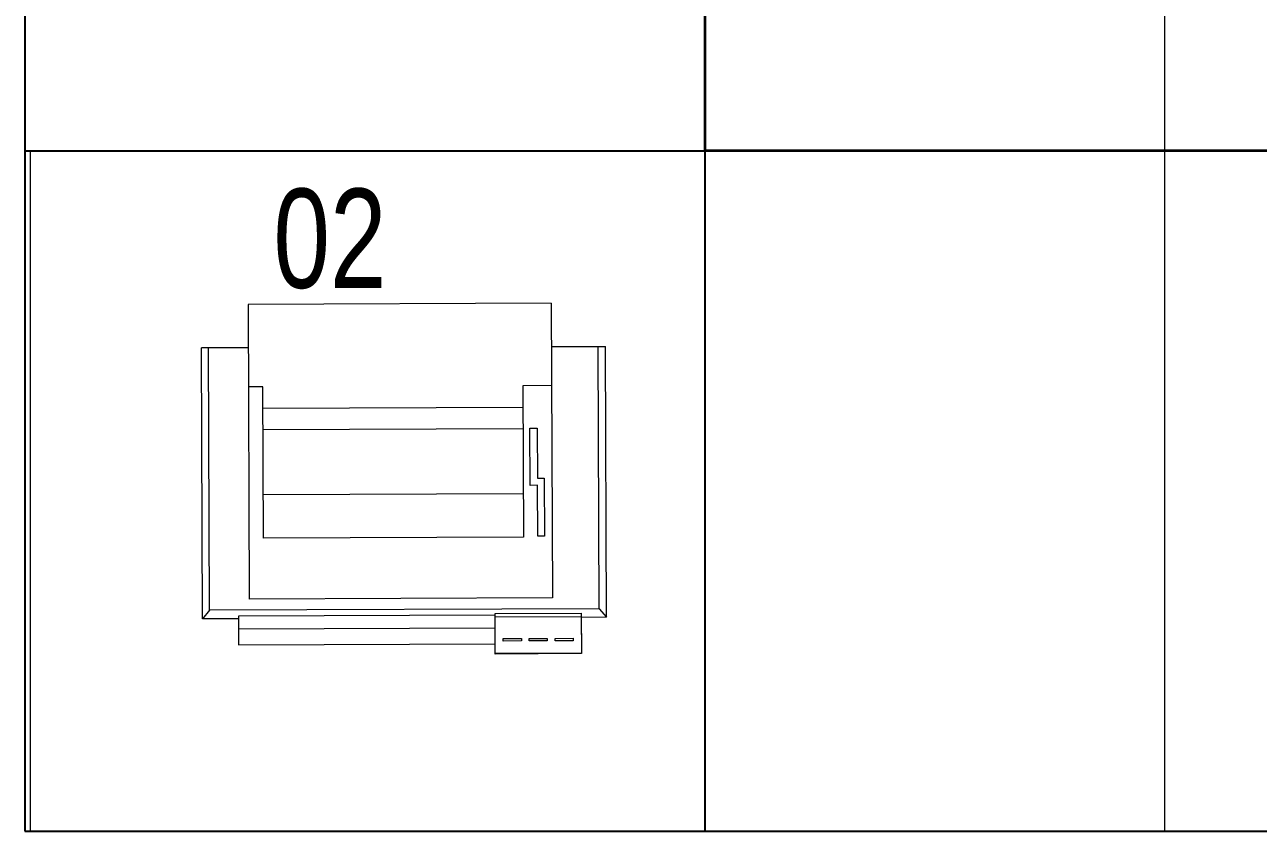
# Model space of a CAD drawing. Extents: x -12260 to 57327, y -29287 to 19916.
# Drawn here: x 39476 to 40564, y 2360 to 3071 of the extents above; entities that cross this region are included whole.
import ezdxf
from ezdxf.enums import TextEntityAlignment as Align

# ---------------------------------------------------------------- set-up
doc = ezdxf.new("R2010")
doc.units = 0
doc.header["$LTSCALE"] = 0.25
doc.linetypes.add('DASHDOT', pattern=[25.4, 12.7, -6.35, 0, -6.35])
for name, color, linetype, lineweight in [('01-First Floor$0$72_EGR_EQP_TAG', 142, 'Continuous', 5), ('01-First Floor$0$LOADING', 253, 'Continuous', 5), ('01-First Floor$0$Walls', 251, 'Continuous', 5), ('E-LITE-CIRC-NUMB', 6, 'Continuous', 25), ('E-LITE-CLNG', 150, 'Continuous', 35), ('E-LITE-CLNG-CNDT', 6, 'DASHDOT', 35), ('E-LITE-CTRL', 6, 'Continuous', 25), ('E-LITE-IDEN', 6, 'Continuous', 25)]:
    doc.layers.add(name, color=color, linetype=linetype, lineweight=lineweight)
doc.layers.add('01-First Floor$0$FALSE CEILING', color=251, linetype='Continuous')
doc.styles.add('01-First Floor$0$X3G_ENTITY_257CFD', font='swisscl.ttf', dxfattribs={"height": 200})
doc.styles.add('DC_SIMPLEX', font='SIMPLEX.shx', dxfattribs={"width": 0.7})

# ---------------------------------------------------------------- blocks, each defined once
blk = doc.blocks.new('01-First Floor$0$GF21046B-P')
at = {"color": 0}
blk.add_lwpolyline([(0, 0), (1, 0), (1, 0.6), (0, 0.6)], close=True, dxfattribs=at)
blk = doc.blocks.new('01-First Floor$0$GF21043-P')
at = {"color": 0}
for p, q in [((0.8, 0), (0.8, 0.75)), ((-0.8, 0), (0.8, 0))]:
    blk.add_line(p, q, dxfattribs=at)
blk = doc.blocks.new('01-First Floor$0$ITPPLT2C-P')
at = {"color": 0}
for p, q in [((0.0229, 0.0318), (0.2618, 0.0318)), ((0.0304, 0.0256), (0.0229, 0.0318)), ((0.0229, 0), (0.0229, 0.0318)), ((0.0304, -0.3182), (0.0304, 0.0256)), ((0.0304, 0.0256), (0.2618, 0.0256)), ((0.2618, -0.0096), (0.2618, 0.0318)), ((0, 0), (0, -0.2262)), ((0.0252, 0), (0, 0)), ((0.0139, 0), (0.0139, -0.2262)), ((0.0252, 0), (0.0139, 0)), ((0.0252, -0.2262), (0.0252, 0)), ((0.0401, -0.2769), (0.0401, -0.0096)), ((0.3, -0.0096), (0.0401, -0.0096)), ((0.2274, -0.0222), (0.2274, -0.0096)), ((0.3, -0.2769), (0.3, -0.0096)), ((0.0939, -0.2515), (0.0939, -0.0222)), ((0.0939, -0.0222), (0.2274, -0.0222)), ((0.1321, -0.2515), (0.1321, -0.0222)), ((0.1894, -0.2515), (0.1894, -0.0222)), ((0.2082, -0.2515), (0.2082, -0.0222)), ((-0.0091, -0.2262), (0.0267, -0.2262)), ((-0.0091, -0.3023), (-0.0091, -0.2262)), ((-0.0087, -0.2262), (0.0236, -0.2262)), ((-0.0087, -0.3023), (-0.0087, -0.2262)), ((0, -0.2262), (0.0252, -0.2262)), ((0.0139, -0.2262), (0.0252, -0.2262)), ((0.0236, -0.2262), (0.0236, -0.3023)), ((0.0267, -0.2262), (0.0267, -0.3023)), ((0.0023, -0.2495), (0.0023, -0.2334)), ((0.0023, -0.2334), (0.0045, -0.2334)), ((0.0045, -0.2334), (0.0045, -0.2495)), ((0.0045, -0.2495), (0.0023, -0.2495)), ((0.0023, -0.2721), (0.0023, -0.2562)), ((0.0023, -0.2562), (0.0045, -0.2562)), ((0.0045, -0.2562), (0.0045, -0.2721)), ((0.2274, -0.2515), (0.0939, -0.2515)), ((0.1395, -0.2575), (0.19, -0.2575)), ((0.1395, -0.2641), (0.1395, -0.2575)), ((0.19, -0.2575), (0.19, -0.2641)), ((0.2274, -0.2769), (0.2274, -0.2515)), ((0.0947, -0.2701), (0.0947, -0.2641)), ((0.0947, -0.2641), (0.1395, -0.2641)), ((0.1457, -0.2701), (0.0947, -0.2701)), ((0.19, -0.2641), (0.1457, -0.2641)), ((0.1457, -0.2641), (0.1457, -0.2701)), ((0.0045, -0.2721), (0.0023, -0.2721)), ((0.0023, -0.295), (0.0023, -0.2793)), ((0.0023, -0.2793), (0.0045, -0.2793)), ((0.0045, -0.2793), (0.0045, -0.295)), ((0.3, -0.2769), (0.0401, -0.2769)), ((0.2618, -0.2769), (0.2618, -0.3246)), ((0.0267, -0.3023), (-0.0091, -0.3023)), ((0.0236, -0.3023), (-0.0087, -0.3023)), ((0.0045, -0.295), (0.0023, -0.295)), ((0.0229, -0.3246), (0.0229, -0.3023)), ((0.0304, -0.3182), (0.0229, -0.3246)), ((0.0229, -0.3246), (0.2618, -0.3246)), ((0.0304, -0.3182), (0.2618, -0.3182))]:
    blk.add_line(p, q, dxfattribs=at)
blk = doc.blocks.new('01-First Floor')
at = {"layer": '01-First Floor$0$FALSE CEILING', "linetype": 'Continuous'}
for p, q in [((40076, 2360), (40076, 5435)), ((39476, 2960), (43476, 2960))]:
    blk.add_line(p, q, dxfattribs=at)
at = {"layer": '01-First Floor$0$FALSE CEILING'}
blk.add_lwpolyline([(39476, 2360), (43476, 2360), (43476, 5435), (39476, 5435)], close=True, dxfattribs=at)
at = {"layer": '01-First Floor$0$Walls'}
for p in [(39476, 5435), (43476, 2360)]:
    blk.add_line(p, (39476, 2360), dxfattribs=at)
at = {"layer": '01-First Floor$0$LOADING', "extrusion": (-6.18937e-17, 3.19512e-06, 1), "xscale": 1000.000000000006, "yscale": 1000.000000000006, "zscale": 1000.000000000006, "rotation": 269.9999999999996}
blk.add_blockref('01-First Floor$0$GF21043-P', (40481, 3160, -0.1), dxfattribs=at)
at = {"layer": '01-First Floor$0$LOADING', "extrusion": (-1.59456e-16, 3.19512e-06, 1), "xscale": -1000.000000000004, "yscale": 1000.000000000006, "zscale": 1000.000000000006, "rotation": 180}
blk.add_blockref('01-First Floor$0$GF21046B-P', (39481, 2960, -0.1), dxfattribs=at)
at = {"layer": '01-First Floor$0$LOADING', "extrusion": (3.1951e-06, 1.23702e-08, -1), "xscale": -1000.000000000007, "yscale": 1000.000000000008, "zscale": 1000.000000000007, "rotation": 269.7781739466569}
blk.add_blockref('01-First Floor$0$ITPPLT2C-P', (-39664.6, 2524.6, 0.2), dxfattribs=at)
at = {"layer": '01-First Floor$0$72_EGR_EQP_TAG', "insert": (39745.2, 2926.7, -0.1), "char_height": 87.47, "attachment_point": 2, "style": '01-First Floor$0$X3G_ENTITY_257CFD'}
blk.add_mtext('02', dxfattribs=at)
blk = doc.blocks.new('*U25')
blk.add_lwpolyline([(-300, 300), (-300, -300), (300, -300), (300, 300)], close=True)
at = {"layer": 'E-LITE-CIRC-NUMB', "style": 'DC_SIMPLEX', "width": 0.7, "flags": 8}
blk.add_attdef('CIRCUIT', text='', height=200, rotation=0, dxfattribs=at).set_placement((-473.9, 300), align=Align.RIGHT)
at = {"layer": 'E-LITE-CTRL', "style": 'DC_SIMPLEX', "width": 0.7, "flags": 8}
blk.add_attdef('CONTROL', (1118.9, -935), '', height=200, rotation=360, dxfattribs=at)
at = {"layer": 'E-LITE-IDEN', "style": 'DC_SIMPLEX', "width": 0.7, "flags": 8}
blk.add_attdef('TYPE', (460.4, 457.6), '', height=200, rotation=360, dxfattribs=at)

msp = doc.modelspace()

# ---------------------------------------------------------------- block references
at = {"layer": 'E-LITE-CLNG', "xscale": -1}
msp.add_blockref('*U25', (40376, 3260), dxfattribs=at)
at = {"layer": 'E-LITE-CLNG-CNDT'}
msp.add_blockref('01-First Floor', (0, 0), dxfattribs=at)

doc.saveas('drawing.dxf')
